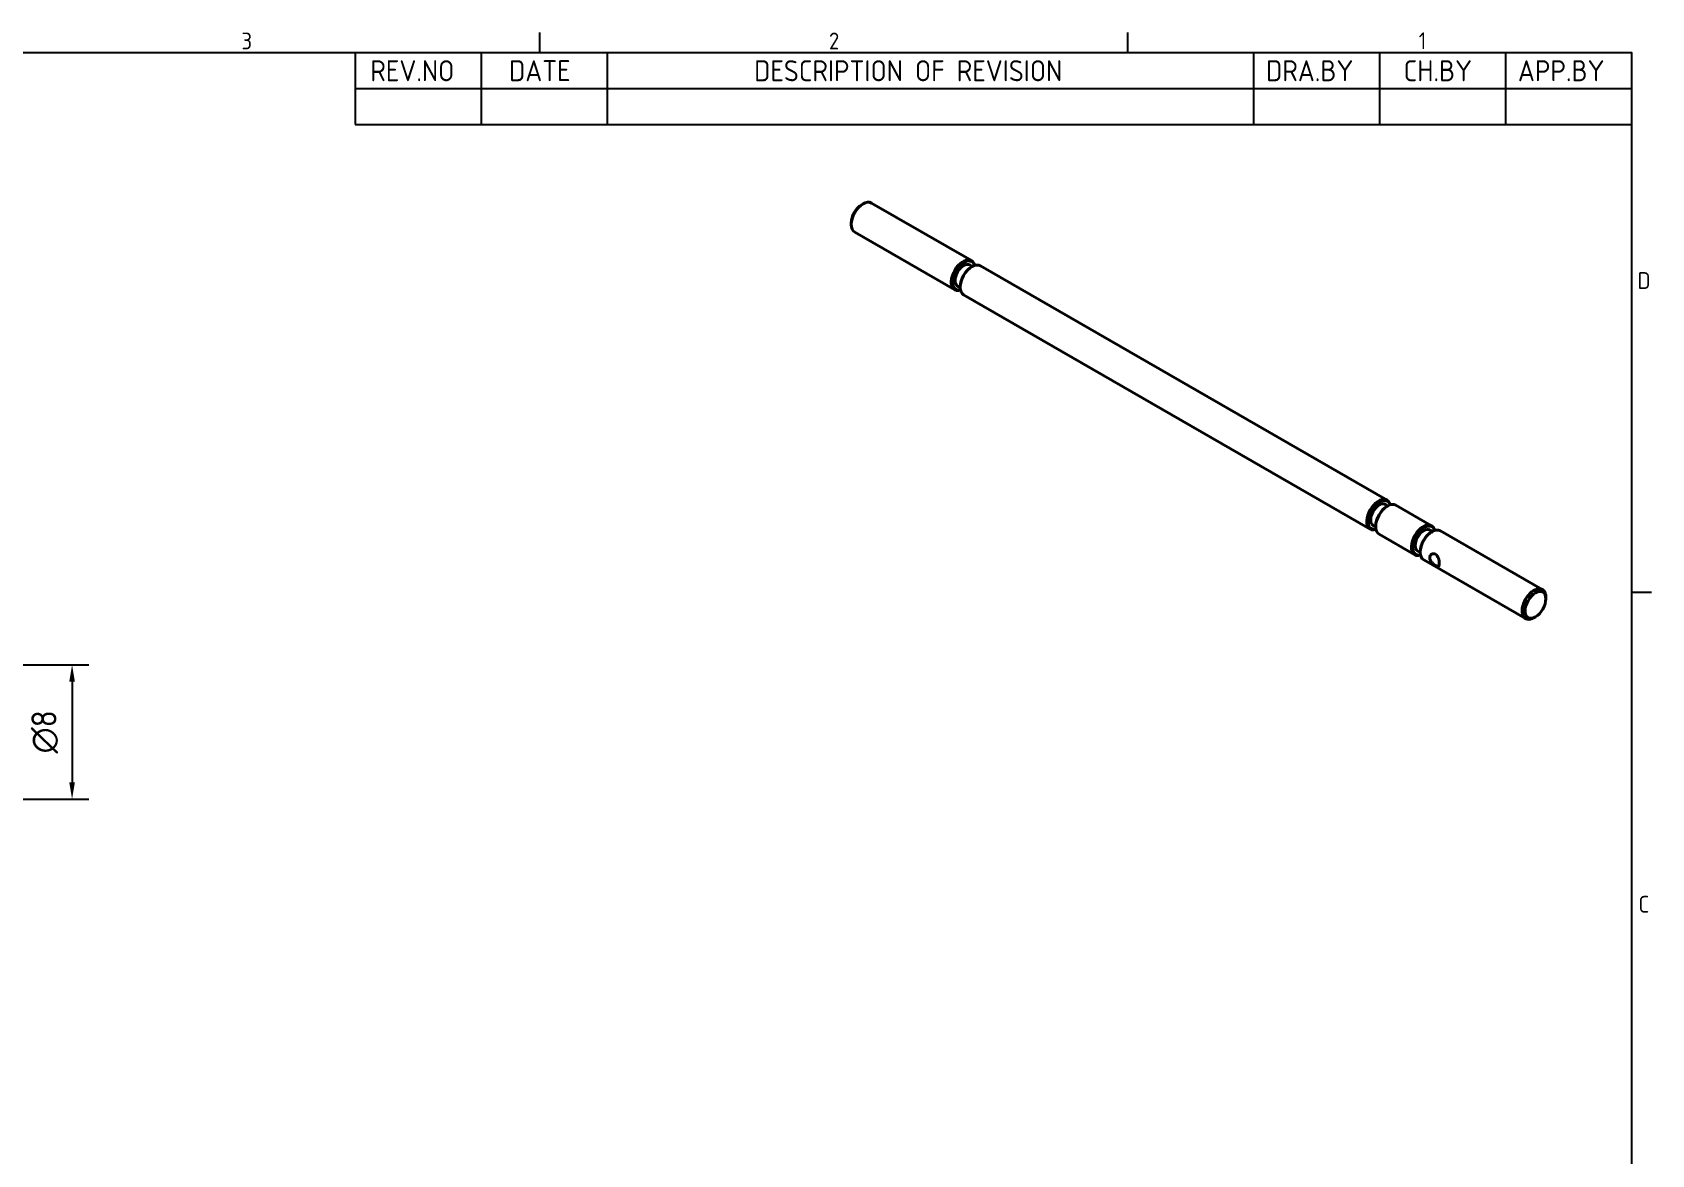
# Model space of a CAD drawing. Header units: millimetres. Extents: x 0 to 420, y 0 to 297.
# Drawn here: x 219.5 to 412.4, y 155.8 to 289.4 of the extents above; entities that cross this region are included whole.
import ezdxf

# ---------------------------------------------------------------- set-up
doc = ezdxf.new("R2010")
doc.units = ezdxf.units.MM
doc.layers.get('0').update_dxf_attribs({"color": 3, "lineweight": 25})
for name, color, linetype, lineweight in [('가시적인 것(ISO)', 3, 'Continuous', 40), ('경계(ISO)', 7, 'Continuous', 25), ('기호(ISO)', 5, 'Continuous', 25), ('치수(ISO)', 2, 'Continuous', 25)]:
    doc.layers.add(name, color=color, linetype=linetype, lineweight=lineweight)
doc.styles.add('ISO Proportiona M2B', font='isocp.shx')
doc.styles.add('문자 텍스트_PSTEK_POSCO', font='isocp.shx')
doc.styles.add('치수 텍스트_PSTEK_POSCO', font='isocp.shx')
doc.dimstyles.new('치수_PSTEK_POSCO', dxfattribs={"dimtxt": 3, "dimasz": 2, "dimexe": 2, "dimexo": 2.5, "dimgap": 1, "dimtad": 1, "dimrnd": 1e-08, "dimdsep": 46, "dimtxsty": '치수 텍스트_PSTEK_POSCO', "dimcen": 0.09, "dimdle": 10, "dimclrd": 7, "dimclre": 7, "dimclrt": 2, "dimadec": 1, "dimazin": 2, "dimtfac": 1, "dimtmove": 0, "dimatfit": 3, "dimfxl": 0, "dimtolj": 1, "dimlwd": -1, "dimlwe": -1, "dimarcsym": 0})

# ---------------------------------------------------------------- blocks, each defined once
blk = doc.blocks.new('경계 Default Border')
at = {"layer": '경계(ISO)'}
for p, q in [((280, 287.0000076293945), (280, 289.4000053405762)), ((350, 287.0000076293945), (350, 289.4000053405762)), ((410, 222.7499961853027), (412.400016784668, 222.7499961853027))]:
    blk.add_line(p, q, dxfattribs=at)
at = {"layer": '경계(ISO)', "flags": 128}
blk.add_lwpolyline([(10, 10), (10, 287.0000076293945), (410, 287.0000076293945), (410, 10), (10, 10)], dxfattribs=at)
at = {"layer": '경계(ISO)', "color": 2, "char_height": 2.000000029802322, "attachment_point": 7, "style": '문자 텍스트_PSTEK_POSCO'}
for s, insert in [('3', (244.4456930345745, 287.3809296778403)), ('2', (314.418492964537, 287.3809296778403)), ('1', (384.6573774223157, 287.4)), ('D', (410.718846771929, 258.8559296629392)), ('C', (410.8296930082771, 184.6059296629392))]:
    blk.add_mtext(s, dxfattribs=dict(at, insert=insert))
blk = doc.blocks.new('*D29')
at = {"layer": 'Defpoints', "color": 0, "transparency": 16777216}
for p in [(204.8684100238909, 214.1141919910989), (204.8684100238909, 198.1141919910989), (224.2716020706129, 198.1141919910989)]:
    blk.add_point(p, dxfattribs=at)
at = {"layer": '치수(ISO)', "color": 7, "transparency": 16777216}
for p, q in [((207.3684100238909, 214.1141919910989), (226.2716020706129, 214.1141919910989)), ((224.2716020706129, 212.1141919910989), (224.2716020706129, 200.1141919910989)), ((207.3684100238909, 198.1141919910989), (226.2716020706129, 198.1141919910989))]:
    blk.add_line(p, q, dxfattribs=at)
for points in [[(223.9382687372795, 212.1141919910989), (224.6049354039462, 212.1141919910989), (224.2716020706129, 214.1141919910989)], [(223.9382687372795, 200.1141919910989), (224.6049354039462, 200.1141919910989), (224.2716020706129, 198.1141919910989)]]:
    blk.add_solid(points, dxfattribs=at)
at = {"layer": '치수(ISO)', "color": 2, "transparency": 16777216, "insert": (221.0147033108067, 203.5602705175953), "char_height": 3, "attachment_point": 4, "rotation": 90, "style": '치수 텍스트_PSTEK_POSCO'}
blk.add_mtext('\\A1;\\fAIGDT|b0|i0;\\H3.0000;\\ln\\fisocp|b0|i0;\\H3.0000;8', dxfattribs=at)

msp = doc.modelspace()

# ---------------------------------------------------------------- linework, layer by layer
at = {"layer": '가시적인 것(ISO)'}
for p, q in [((318.3009126287599, 268.8853067931906), (318.4770056565915, 268.987499419548)), ((331.3952886824754, 262.2274860759945), (319.4805394194804, 269.0887338533943)), ((317.068261433939, 266.7447734104146), (317.0682614339391, 266.5411755535184)), ((329.3991598361387, 258.7611523314133), (317.4844105731436, 265.6224001088131)), ((331.1915316442228, 261.7101456147354), (331.4914017212277, 261.5374619221168)), ((331.3819778802338, 261.4745810209168), (331.4524150913664, 261.5154580714598)), ((380.8927633655411, 233.7237861105354), (332.4559488542554, 261.6166925053061)), ((329.7443382306287, 259.197053649914), (330.0442083076335, 259.0243699572954)), ((330.0436708687141, 259.1505733481887), (330.0436708687141, 259.0691342054303)), ((378.8966345192043, 230.2574523659542), (330.4598200079187, 258.1503587607249)), ((380.6890063272885, 233.2064456492762), (380.9888764042933, 233.0337619566577)), ((380.8794525632995, 232.9708810554577), (380.9498897744322, 233.0117581060007)), ((386.196064224441, 230.6698182570933), (381.9534235373211, 233.112992539847)), ((379.2418129136944, 230.6933536844548), (379.5416829906992, 230.5206699918363)), ((379.5411455517798, 230.6468733827296), (379.5411455517798, 230.5654342399711)), ((384.1999353781043, 227.2034845125121), (379.9572946909843, 229.6466587952658)), ((385.9923071861883, 230.1524777958342), (386.2921772631933, 229.9797941032156)), ((386.1827534221994, 229.9169132020156), (386.253190633332, 229.9577902525586)), ((399.3836056935721, 223.0756181948674), (387.2567243962209, 230.0590246864049)), ((384.5451137725942, 227.6393858310128), (384.8449838495991, 227.4667021383942)), ((384.8444464106797, 227.5929055292876), (384.8444464106797, 227.5114663865291)), ((397.3874768472353, 219.6092844502862), (385.2605955498842, 226.5926909418237)), ((399.7997548327766, 221.9532448932659), (399.7997548327766, 222.1568427501621)), ((398.5671036379558, 219.81271151049), (398.3910106101242, 219.7105188841325))]:
    msp.add_line(p, q, dxfattribs=at)
for centre, major_axis, ratio, start_param, end_param in [((318.482474996312, 267.3555669811037), (-0.9980644231683642, -1.733166872290605), 0.5780931159156394, 3.141592653589794, 6.283185307179587), ((318.3056983010153, 267.4573659095518), (-0.8733063702722281, -1.516521013254333), 0.5780931159156393, 3.928924525409709, 5.495853435358866), ((330.3972242593071, 260.4943192037039), (0.998064423168364, 1.733166872290607), 0.578093115915639, 5.725401104728433, 9.982562163220486), ((330.4679349374257, 260.4535996323247), (-0.948161202009946, -1.646508528676076), 0.5780931159156392, 2.654470712306015, 6.770307248463267), ((330.4679349374257, 260.4535996323247), (0.7235967067970641, 1.256545982410689), 0.5780931159156393, 0, 3.141592632516282), ((331.4578844310871, 259.8835256330155), (-0.9980644231683642, -1.733166872290605), 0.5780931159156394, 3.141592653589821, 6.283185307179614), ((331.3871737529684, 259.9242452043947), (-0.9481612020098467, -1.646508528676132), 0.5780931159156392, 3.928924525409757, 5.495853435358851), ((379.8946989423728, 231.9906192382448), (0.998064423168364, 1.733166872290607), 0.578093115915639, 5.725401104728433, 9.982562163220486), ((379.9654096204914, 231.9498996668656), (-0.948161202009946, -1.646508528676076), 0.5780931159156392, 2.654470712306015, 6.770307248463267), ((379.9654096204914, 231.9498996668656), (0.7235967067970641, 1.256545982410689), 0.5780931159156393, 0, 3.141592632516282), ((380.9553591141527, 231.3798256675564), (-0.9980644231683642, -1.733166872290605), 0.5780931159156394, 3.141592653589821, 6.283185307179614), ((380.884648436034, 231.4205452389356), (-0.9481612020098467, -1.646508528676132), 0.5780931159156392, 3.928924525409757, 5.495853435358851), ((385.1979998012726, 228.9366513848027), (0.998064423168364, 1.733166872290607), 0.578093115915639, 5.725401104728433, 9.982562163220486), ((385.2687104793913, 228.8959318134235), (-0.948161202009946, -1.646508528676076), 0.5780931159156392, 2.654470712306015, 6.770307248463267), ((385.2687104793913, 228.8959318134235), (0.7235967067970641, 1.256545982410689), 0.5780931159156393, 0, 3.141592632516282), ((386.2586599730526, 228.3258578141143), (-0.9980644231683642, -1.733166872290605), 0.5780931159156394, 3.141592653589821, 6.283185307179614), ((386.187949294934, 228.3665773854935), (-0.9481612020098467, -1.646508528676132), 0.5780931159156392, 3.928924525409757, 5.495853435358851), ((398.3855412704037, 221.3424513225768), (0.998064423168364, 1.733166872290606), 0.5780931159156392, 5.495853435359418, 10.21210983258951)]:
    msp.add_ellipse(centre, major_axis=major_axis, ratio=ratio, start_param=start_param, end_param=end_param, dxfattribs=at)
msp.add_ellipse((398.5623179657003, 221.2406523941287), major_axis=(0.8733063702724091, 1.516521013254229), ratio=0.5780931159156392, dxfattribs=at)
for points, knots in [([(385.9683926393759, 226.8642287994567), (385.9683926393759, 226.9484470093344), (385.9892861734659, 227.0327095445957), (386.0702923441257, 227.1746847226882), (386.1300953548733, 227.232338436571), (386.2610936992309, 227.3082253884518), (386.3413961936333, 227.3317106613128), (386.5059807928597, 227.3321087250226), (386.5899144044212, 227.3086801136542), (386.6628338576579, 227.2666885932784), (386.7357533108947, 227.2246970729026), (386.8060429740952, 227.159314406935), (386.9232555885291, 226.9966401204339), (386.9707017750893, 226.8995892748551), (387.0413792673025, 226.7075649326791), (387.0695465186328, 226.5992525140401), (387.1060518729105, 226.3896069493117), (387.1146127316795, 226.2883827572771), (387.1146127316795, 226.2041645473994)], [0.742093050587472, 0.742093050587472, 0.742093050587472, 0.742093050587472, 0.8039010178484991, 0.8039010178484991, 0.8657089851095263, 0.8657089851095263, 0.9275831929464111, 0.9275831929464111, 0.989457400783296, 0.989457400783296, 0.989457400783296, 1.051331608620181, 1.051331608620181, 1.113205816457066, 1.113205816457066, 1.175013783718093, 1.175013783718093, 1.23682175097912, 1.23682175097912, 1.23682175097912, 1.23682175097912]), ([(387.1146127316795, 226.2041645473994), (387.1146127316795, 226.1199463375218), (387.1060518729104, 226.0427857176485), (387.0695465186328, 225.926436855373), (387.0413792673025, 225.8870009637203), (386.9707017750893, 225.8458504803602), (386.9232555885291, 225.8412858968213), (386.8060429740952, 225.8681675448532), (386.7357533108947, 225.8994531835329), (386.5899144044212, 225.9834362242845), (386.5059807928597, 226.0409618629408), (386.3413961936333, 226.1763564377002), (386.2610936992309, 226.2544865939569), (386.1300953548733, 226.4117744676122), (386.0702923441257, 226.5018690640212), (385.9892861734659, 226.6858883129325), (385.9683926393759, 226.780010589579), (385.9683926393759, 226.8642287994567)], [0.2473643501958241, 0.2473643501958241, 0.2473643501958241, 0.2473643501958241, 0.3091723174568513, 0.3091723174568513, 0.3709802847178784, 0.3709802847178784, 0.4328544925547632, 0.4328544925547632, 0.494728700391648, 0.494728700391648, 0.5566029082285329, 0.5566029082285329, 0.6184771160654177, 0.6184771160654177, 0.6802850833264449, 0.6802850833264449, 0.742093050587472, 0.742093050587472, 0.742093050587472, 0.742093050587472])]:
    msp.add_open_spline(points, degree=3, knots=knots, dxfattribs=at)
at = {"layer": '기호(ISO)'}
for p, q in [((258, 287.0000076293945), (410, 287.0000076293945)), ((258, 287.0000076293945), (258, 282.7200076293945)), ((273, 287.0000076293945), (273, 282.7200076293945)), ((288, 287.0000076293945), (288, 282.7200076293945)), ((365, 287.0000076293945), (365, 282.7200076293945)), ((380, 287.0000076293945), (380, 282.7200076293945)), ((395, 287.0000076293945), (395, 282.7200076293945)), ((410, 287.0000076293945), (410, 282.7200076293945)), ((258, 282.7200076293945), (410, 282.7200076293945)), ((258, 282.7200076293945), (258, 278.4400076293945)), ((273, 282.7200076293945), (273, 278.4400076293945)), ((288, 282.7200076293945), (288, 278.4400076293945)), ((365, 282.7200076293945), (365, 278.4400076293945)), ((380, 282.7200076293945), (380, 278.4400076293945)), ((395, 282.7200076293945), (395, 278.4400076293945)), ((410, 282.7200076293945), (410, 278.4400076293945)), ((258, 278.4400076293945), (410, 278.4400076293945))]:
    msp.add_line(p, q, dxfattribs=at)

# ---------------------------------------------------------------- block references
msp.add_blockref('경계 Default Border', (0, 0))

# ---------------------------------------------------------------- texts
at = {"layer": '기호(ISO)', "color": 2, "char_height": 2.5, "attachment_point": 7, "style": 'ISO Proportiona M2B'}
for s, insert in [('REV.NO', (259.7871163682308, 283.5831900503393)), ('DATE', (276.3142317728366, 283.5831900503393)), ('DESCRIPTION OF REVISION', (305.5070204333629, 283.5831900503393)), ('DRA.BY', (366.4757339553204, 283.5831900503393)), ('CH.BY', (382.8642915086117, 283.5831900503393)), ('APP.BY', (396.4777339604404, 283.5831900503393))]:
    msp.add_mtext(s, dxfattribs=dict(at, insert=insert))

# ---------------------------------------------------------------- dimensions: what is measured, and where the dimension line sits
at = {"layer": '치수(ISO)', "color": 7}
dim = msp.add_linear_dim(base=(224.2716020706129, 198.1141919910989), p1=(204.8684100238909, 214.1141919910989), p2=(204.8684100238909, 198.1141919910989), angle=90, text='\\fAIGDT|b0|i0;\\H3.0000;\\ln\\fisocp|b0|i0;\\H3.0000;<>', dimstyle='치수_PSTEK_POSCO', override={"dimdec": 2, "dimlfac": 0.5, "dimtp": 0, "dimtm": -0, "dimtdec": 2, "dimtofl": 0, "dimatfit": 1}, dxfattribs=at)
dim.commit()
dim.dimension.update_dxf_attribs({"geometry": '*D29', "text_midpoint": (224.2716020706128, 206.1141919910989), "dimtype": 160})

doc.saveas('drawing.dxf')
